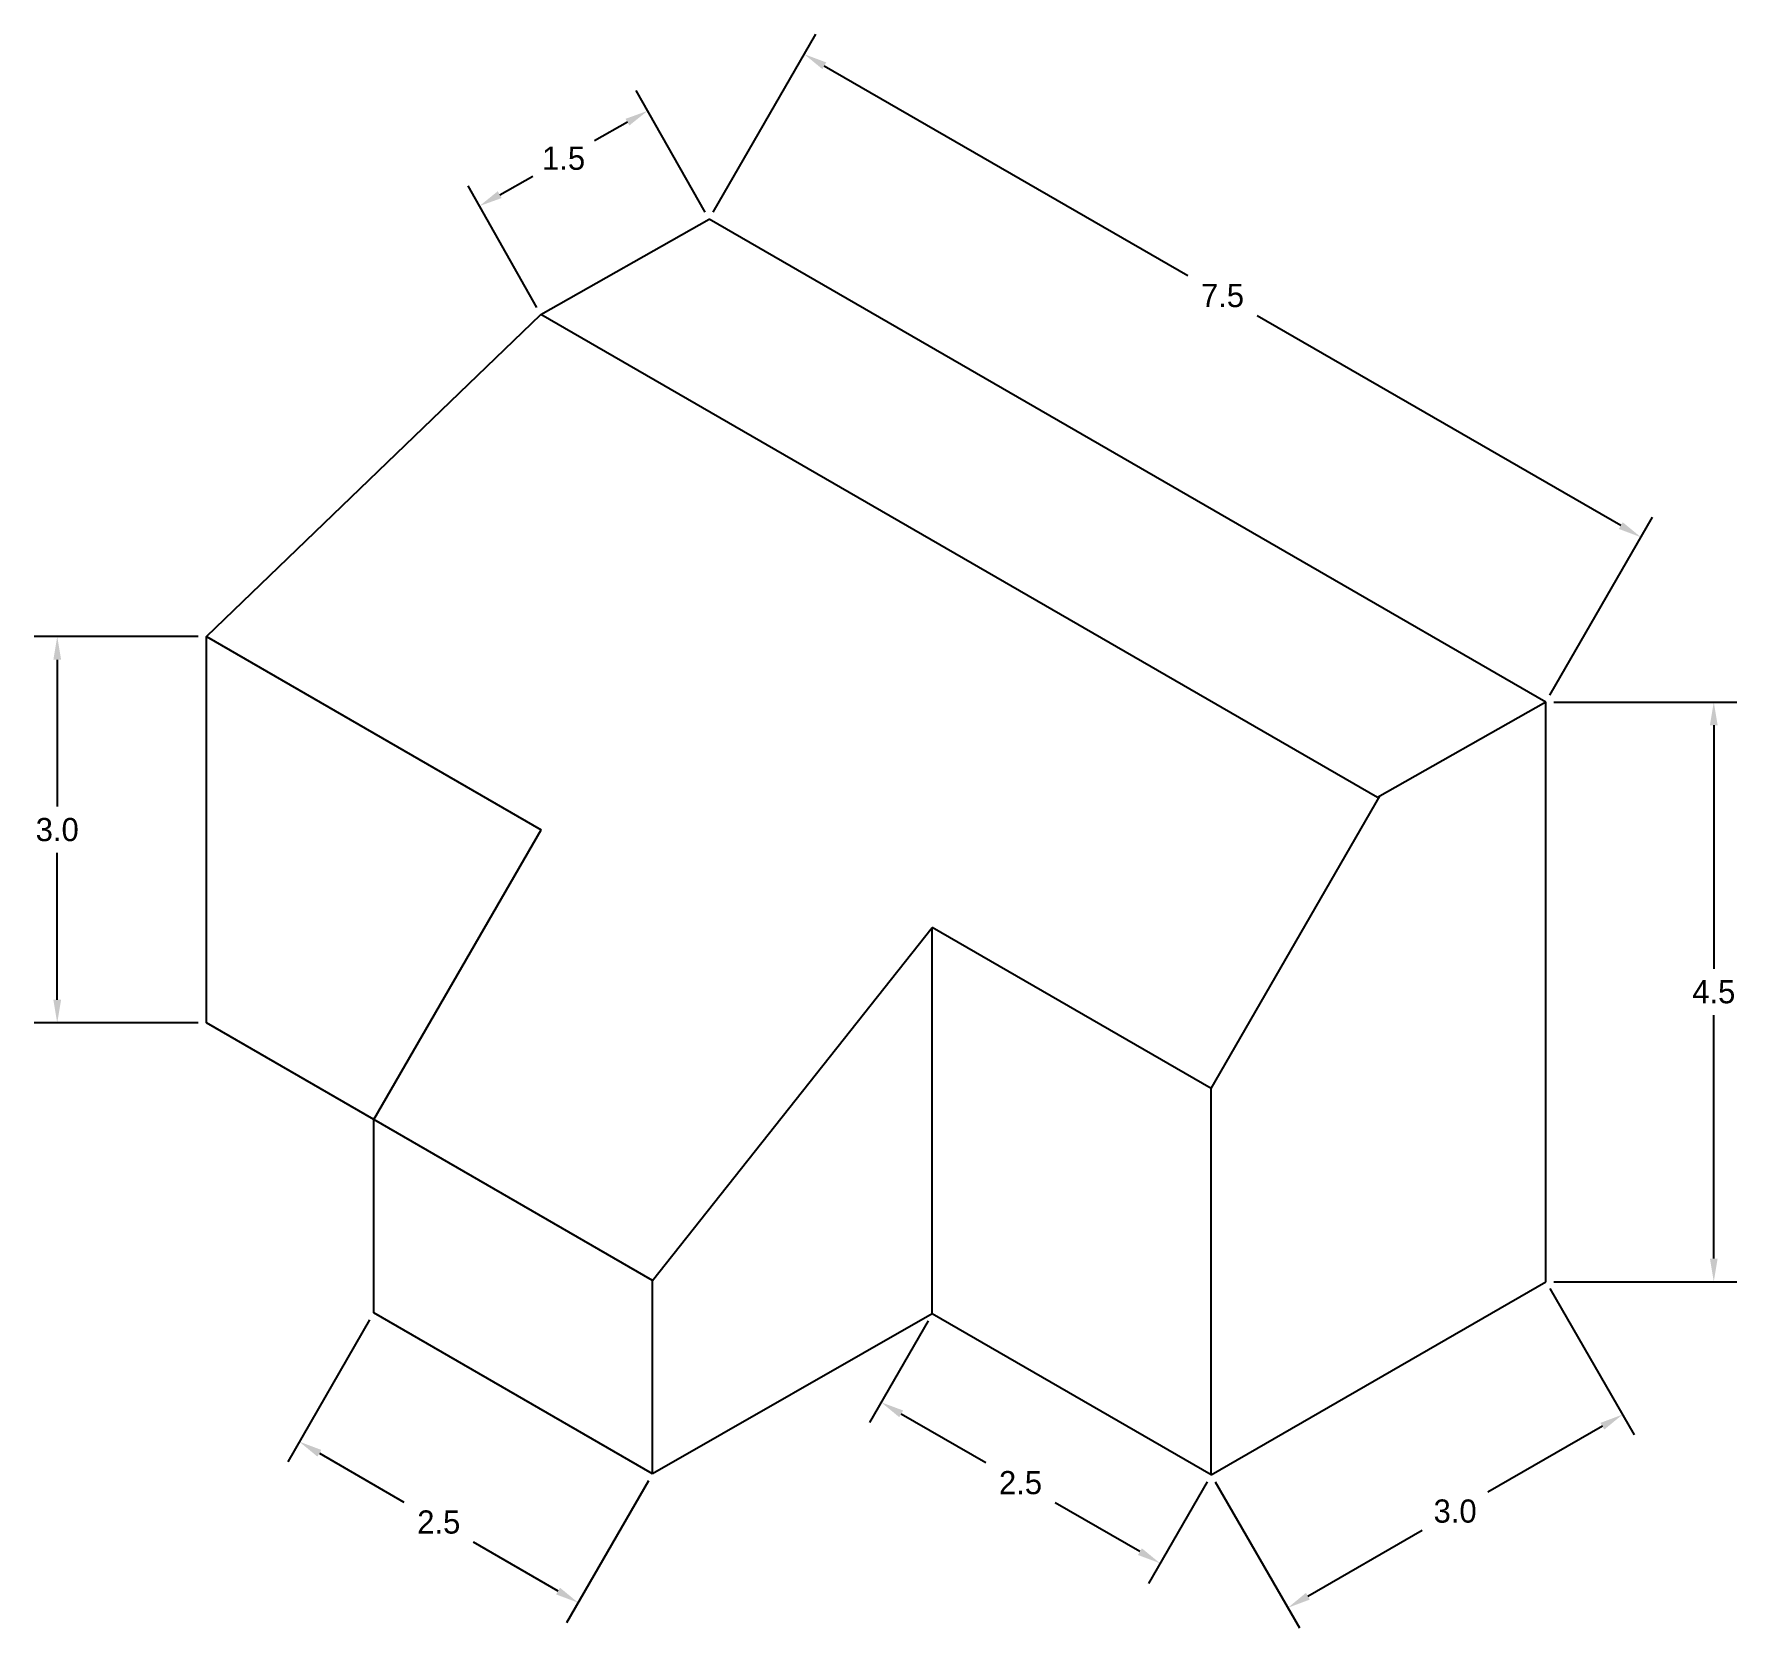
# Model space of a CAD drawing. Header units: inches. Extents: x 41.3 to 54.5, y 16.5 to 28.9.
import ezdxf

# ---------------------------------------------------------------- set-up
doc = ezdxf.new("R2010")
doc.units = ezdxf.units.IN
doc.header["$MEASUREMENT"] = 0
doc.dimstyles.get("Standard").update_dxf_attribs({"dimtxt": 0.18, "dimasz": 0.18, "dimexe": 0.18, "dimexo": 0.0625, "dimgap": 0.09, "dimtad": 0, "dimtih": 1, "dimtoh": 1, "dimdec": 1, "dimzin": 0, "dimdsep": 46, "dimtxsty": 'Standard', "dimcen": 0.09, "dimadec": 0, "dimazin": 0, "dimtfac": 1, "dimtdec": 1, "dimtofl": 0, "dimtmove": 0, "dimatfit": 3, "dimfxl": 1, "dimtolj": 1, "dimtzin": 0, "dimarcsym": 0})

# ---------------------------------------------------------------- blocks, each defined once
blk = doc.blocks.new('*D1')
at = {"color": 0, "lineweight": -2}
for p, q in [((43.901, 18.924), (43.265, 17.822)), ((43.511, 17.888), (44.168, 17.509)), ((46.066, 17.674), (45.43, 16.572)), ((45.364, 16.818), (44.708, 17.197))]:
    blk.add_line(p, q, dxfattribs=at)
at = {"color": 0}
for points in [[(43.526, 17.914), (43.496, 17.862), (43.355, 17.978)], [(45.379, 16.844), (45.349, 16.792), (45.52, 16.728)]]:
    blk.add_solid(points, dxfattribs=at)
at = {"layer": 'Defpoints', "color": 0}
for p in [(43.933, 18.979), (43.355, 17.978), (46.098, 17.729)]:
    blk.add_point(p, dxfattribs=at)
at = {"color": 0, "insert": (44.438, 17.353), "char_height": 0.18, "attachment_point": 5}
blk.add_mtext('\\A1;2.5', dxfattribs=at)
blk = doc.blocks.new('*D2')
at = {"color": 0, "lineweight": -2}
for p, q in [((48.236, 18.916), (47.782, 18.128)), ((48.028, 18.194), (48.684, 17.815)), ((50.402, 17.666), (49.947, 16.878)), ((49.881, 17.124), (49.224, 17.503))]:
    blk.add_line(p, q, dxfattribs=at)
at = {"color": 0}
for points in [[(48.043, 18.22), (48.013, 18.168), (47.872, 18.284)], [(49.896, 17.15), (49.866, 17.098), (50.037, 17.034)]]:
    blk.add_solid(points, dxfattribs=at)
at = {"layer": 'Defpoints', "color": 0}
for p in [(48.268, 18.97), (47.872, 18.284), (50.433, 17.72)]:
    blk.add_point(p, dxfattribs=at)
at = {"color": 0, "insert": (48.954, 17.659), "char_height": 0.18, "attachment_point": 5}
blk.add_mtext('\\A1;2.5', dxfattribs=at)
blk = doc.blocks.new('*D3')
at = {"color": 0, "lineweight": -2}
for p, q in [((53.093, 23.72), (54.516, 23.72)), ((54.336, 23.54), (54.336, 21.65)), ((54.336, 19.4), (54.336, 21.29)), ((53.093, 19.22), (54.516, 19.22))]:
    blk.add_line(p, q, dxfattribs=at)
at = {"color": 0}
for points in [[(54.306, 23.54), (54.366, 23.54), (54.336, 23.72)], [(54.306, 19.4), (54.366, 19.4), (54.336, 19.22)]]:
    blk.add_solid(points, dxfattribs=at)
at = {"layer": 'Defpoints', "color": 0}
for p in [(53.031, 23.72), (54.336, 23.72), (53.031, 19.22)]:
    blk.add_point(p, dxfattribs=at)
at = {"color": 0, "insert": (54.336, 21.47), "char_height": 0.18, "attachment_point": 5}
blk.add_mtext('\\A1;4.5', dxfattribs=at)
blk = doc.blocks.new('*D4')
at = {"color": 0, "lineweight": -2}
for p, q in [((46.567, 27.524), (47.365, 28.906)), ((47.431, 28.66), (50.252, 27.031)), ((53.614, 25.09), (50.792, 26.719)), ((53.062, 23.774), (53.86, 25.156))]:
    blk.add_line(p, q, dxfattribs=at)
at = {"color": 0}
for points in [[(47.446, 28.686), (47.416, 28.634), (47.275, 28.75)], [(53.629, 25.116), (53.599, 25.064), (53.77, 25)]]:
    blk.add_solid(points, dxfattribs=at)
at = {"layer": 'Defpoints', "color": 0}
for p in [(47.275, 28.75), (46.536, 27.47), (53.031, 23.72)]:
    blk.add_point(p, dxfattribs=at)
at = {"color": 0, "insert": (50.522, 26.875), "char_height": 0.18, "attachment_point": 5}
blk.add_mtext('\\A1;7.5', dxfattribs=at)
blk = doc.blocks.new('*D5')
at = {"color": 0, "lineweight": -2}
for p, q in [((46.505, 27.524), (45.97, 28.467)), ((45.903, 28.222), (45.647, 28.077)), ((44.911, 27.659), (45.167, 27.804)), ((45.2, 26.784), (44.665, 27.727))]:
    blk.add_line(p, q, dxfattribs=at)
at = {"color": 0}
for points in [[(45.888, 28.248), (45.917, 28.196), (46.059, 28.31)], [(44.896, 27.686), (44.926, 27.633), (44.754, 27.571)]]:
    blk.add_solid(points, dxfattribs=at)
at = {"layer": 'Defpoints', "color": 0}
for p in [(46.059, 28.31), (46.536, 27.47), (45.231, 26.73)]:
    blk.add_point(p, dxfattribs=at)
at = {"color": 0, "insert": (45.407, 27.941), "char_height": 0.18, "attachment_point": 5}
blk.add_mtext('\\A1;1.5', dxfattribs=at)
blk = doc.blocks.new('*D6')
at = {"color": 0, "lineweight": -2}
for p, q in [((42.571, 24.229), (41.296, 24.229)), ((41.476, 24.049), (41.476, 22.909)), ((41.476, 21.409), (41.476, 22.549)), ((42.571, 21.229), (41.296, 21.229))]:
    blk.add_line(p, q, dxfattribs=at)
at = {"color": 0}
for points in [[(41.446, 24.049), (41.506, 24.049), (41.476, 24.229)], [(41.446, 21.409), (41.506, 21.409), (41.476, 21.229)]]:
    blk.add_solid(points, dxfattribs=at)
at = {"layer": 'Defpoints', "color": 0}
for p in [(41.476, 24.229), (42.634, 24.229), (42.634, 21.229)]:
    blk.add_point(p, dxfattribs=at)
at = {"color": 0, "insert": (41.476, 22.729), "char_height": 0.18, "attachment_point": 5}
blk.add_mtext('\\A1;3.0', dxfattribs=at)
blk = doc.blocks.new('*D8')
at = {"color": 0, "lineweight": -2}
for p, q in [((53.062, 19.166), (53.717, 18.032)), ((53.471, 18.098), (52.583, 17.585)), ((50.464, 17.666), (51.119, 16.532)), ((51.185, 16.778), (52.073, 17.29))]:
    blk.add_line(p, q, dxfattribs=at)
at = {"color": 0}
for points in [[(53.456, 18.124), (53.486, 18.072), (53.627, 18.188)], [(51.17, 16.804), (51.2, 16.752), (51.029, 16.688)]]:
    blk.add_solid(points, dxfattribs=at)
at = {"layer": 'Defpoints', "color": 0}
for p in [(53.031, 19.22), (53.627, 18.188), (50.433, 17.72)]:
    blk.add_point(p, dxfattribs=at)
at = {"color": 0, "insert": (52.328, 17.438), "char_height": 0.18, "attachment_point": 5}
blk.add_mtext('\\A1;3.0', dxfattribs=at)

msp = doc.modelspace()

# ---------------------------------------------------------------- linework, layer by layer
for p, q in [((45.231, 26.73), (46.536, 27.47)), ((53.031, 23.72), (46.536, 27.47)), ((42.634, 24.229), (45.231, 26.73)), ((51.726, 22.98), (45.231, 26.73)), ((42.634, 21.229), (42.634, 24.229)), ((42.634, 24.229), (45.232, 22.729)), ((53.031, 23.72), (51.726, 22.98)), ((53.031, 19.22), (53.031, 23.72)), ((50.433, 20.72), (51.743, 22.99)), ((43.933, 20.479), (45.232, 22.729)), ((46.098, 19.229), (48.268, 21.97)), ((48.268, 18.97), (48.268, 21.97)), ((50.433, 20.72), (48.268, 21.97)), ((43.933, 20.479), (42.634, 21.229)), ((50.433, 17.72), (50.433, 20.72)), ((43.933, 18.979), (43.933, 20.479)), ((46.098, 19.229), (43.933, 20.479)), ((46.098, 17.729), (46.098, 19.229)), ((50.433, 17.72), (53.031, 19.22)), ((46.098, 17.729), (43.933, 18.979)), ((48.268, 18.97), (46.098, 17.729)), ((50.433, 17.72), (48.268, 18.97))]:
    msp.add_line(p, q)

# ---------------------------------------------------------------- dimensions: what is measured, and where the dimension line sits
for p1, p2, distance, picture, middle in [((53.031, 23.72), (46.536, 27.47), -1.478, '*D4', (50.522, 26.875)), ((45.231, 26.73), (46.536, 27.47), 0.966, '*D5', (45.407, 27.941)), ((42.634, 21.229), (42.634, 24.229), 1.157, '*D6', (41.476, 22.729)), ((53.031, 19.22), (53.031, 23.72), -1.305, '*D3', (54.336, 21.47)), ((50.433, 17.72), (53.031, 19.22), -1.192, '*D8', (52.328, 17.438)), ((46.098, 17.729), (43.933, 18.979), 1.155, '*D1', (44.438, 17.353)), ((50.433, 17.72), (48.268, 18.97), 0.792, '*D2', (48.954, 17.659))]:
    dim = msp.add_aligned_dim(p1=p1, p2=p2, distance=distance, dimstyle='Standard')
    dim.commit()
    dim.dimension.update_dxf_attribs({"geometry": picture, "text_midpoint": middle})

doc.saveas('drawing.dxf')
